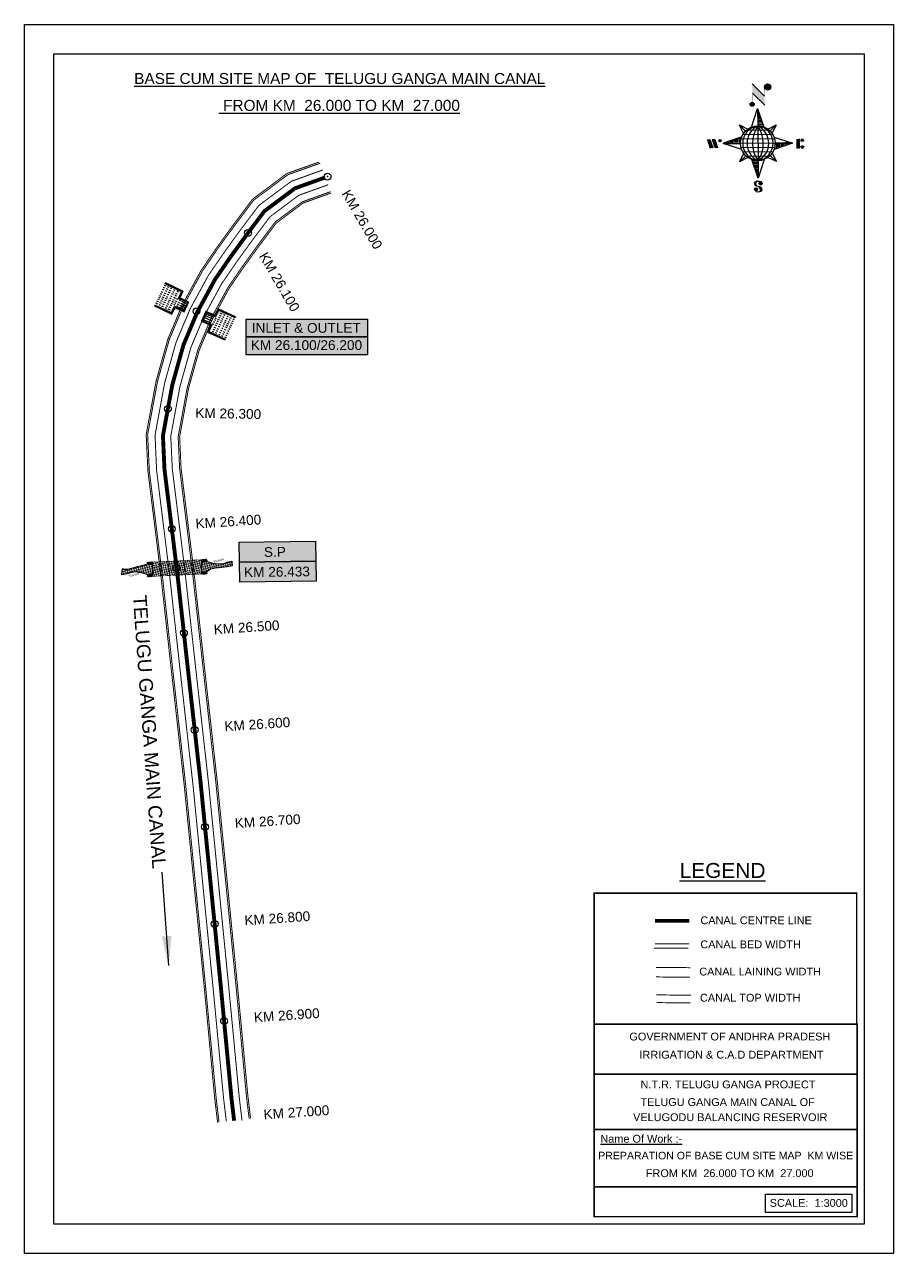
# Model space of a CAD drawing. Header units: inches. Extents: x 258922 to 259813, y 1730699 to 1731959.
import ezdxf

# ---------------------------------------------------------------- set-up
doc = ezdxf.new("R2010")
doc.units = ezdxf.units.IN
doc.header["$MEASUREMENT"] = 0
doc.header["$PDMODE"] = 32
doc.header["$PDSIZE"] = 7
doc.linetypes.add('ACAD_ISO02W100', pattern=[15, 12, -3])
for name, color, linetype in [('AQUADUCT', 1, 'Continuous'), ('bed with', 5, 'Continuous'), ('bord', 1, 'Continuous'), ('cahnige', 7, 'Continuous'), ('canal', 1, 'Continuous'), ('CARTTRACK', 30, 'ACAD_ISO02W100'), ('chainage', 7, 'Continuous'), ('FRAME 025', 7, 'Continuous'), ('lining', 4, 'Continuous'), ('STREAM', 4, 'Continuous'), ('Stu coo', 3, 'Continuous'), ('TEXT', 7, 'Continuous'), ('top of bund', 1, 'Continuous'), ('UT', 173, 'ACAD_ISO02W100'), ('V', 6, 'Continuous'), ('ZSTU', 7, 'Continuous')]:
    doc.layers.add(name, color=color, linetype=linetype)
doc.styles.add('5mm', font='times.ttf', dxfattribs={"height": 3})
doc.styles.get("Standard").update_dxf_attribs({"font": 'arial.ttf'})
doc.dimstyles.get("Standard").update_dxf_attribs({"dimtxt": 0.18, "dimasz": 0.18, "dimexe": 0.18, "dimexo": 0.0625, "dimgap": 0.09, "dimtad": 0, "dimtih": 1, "dimtoh": 1, "dimdec": 4, "dimzin": 0, "dimdsep": 46, "dimtxsty": 'Standard', "dimcen": 0.09, "dimadec": 0, "dimazin": 0, "dimtfac": 1, "dimtdec": 4, "dimtofl": 0, "dimtmove": 0, "dimatfit": 3, "dimfxl": 1, "dimtolj": 1, "dimtzin": 0, "dimarcsym": 0})
pattern_1 = [(228.0128, (-362214.33102, -1526288.49251), (-7.999998232158, -9.0000013416072), [0.134536, -13.319088]), (184.9697, (-362214.42102, -1526288.592507), (12.0000010515176, 0.999991307007), [0.230868, -22.855925]), (132.5104, (-362214.65102, -1526288.61251), (9.9999907183468, -11.0000086738712), [0.162788, -16.116032]), (267.2737, (-362215.04102, -1526288.862507), (0.9999960177272, 20.0000002949735), [0.210238, -20.813558]), (292.8337, (-362215.05102, -1526289.072507), (-5.0000099054371, 11.9999964117778), [0.206155, -20.409373]), (357.2737, (-362214.97102, -1526289.262507), (-20.0000002949735, 0.9999960177272), [0.210238, -20.813558]), (37.6942, (-362214.761022, -1526289.272507), (-13.000007345618, -9.9999904051605), [0.278029, -27.524849]), (72.2553, (-362214.541022, -1526289.102507), (7.0000107627054, 21.9999962312392), [0.262488, -25.986321]), (121.4296, (-362214.46102, -1526288.852507), (-8.0000082341764, 12.9999950364926), [0.21095, -20.884073]), (175.2364, (-362214.57102, -1526288.67251), (11.0000009463196, -0.9999915326613), [0.240832, -11.800763]), (222.3974, (-362214.811022, -1526288.652507), (-12.0000073510732, -10.9999920820141), [0.311448, -30.833375]), (138.8141, (-362214.05102, -1526288.87251), (-7.0000029468057, 5.999997313343), [0.106301, -10.523844]), (171.4692, (-362214.13102, -1526288.802507), (12.9999982848151, -2.0000079100398), [0.202237, -20.021511]), (225, (-362214.331, -1526288.7725), (-1e-16, -1.00000030945), [0.141421, -1.272792]), (203.1986, (-362214.40102, -1526288.65251), (4.999999730667, 2.000001325265), [0.076158, -7.539615]), (291.8014, (-362214.47102, -1526288.6825), (-0.9999999105, 3.00000027301), [0.107703, -5.277462]), (30.9638, (-362214.43102, -1526288.7825), (2.999998022288, 2.00000248354), [0.174929, -5.656023]), (161.5651, (-362214.28102, -1526288.6925), (2.00000043459, -0.99999840322), [0.126491, -3.035787]), (16.3895, (-362215.05102, -1526288.682507), (10.000002198412, 2.999992709818), [0.1772, -17.542845]), (70.3462, (-362214.88102, -1526288.63251), (-3.9999952473717, -11.0000021356062), [0.148661, -14.717408]), (293.1986, (-362214.28102, -1526288.49251), (-2.000001325265, 4.999999730667), [0.152315, -7.463458]), (343.6105, (-362214.22102, -1526288.632507), (-10.000002198412, 2.999992709818), [0.1772, -17.542845]), (339.444, (-362215.05102, -1526289.30251), (-5.000001844542, 1.999995996422), [0.17088, -8.373124]), (294.7751, (-362214.89102, -1526289.36251), (-4.9999921892452, 11.000003421839), [0.143178, -14.174643]), (66.8014, (-362214.27102, -1526289.49251), (2.000001325265, 4.999999730667), [0.152315, -7.463458]), (17.354, (-362214.21102, -1526289.35251), (-13.0000020190968, -3.9999945022591), [0.167631, -16.595424]), (69.444, (-362214.76102, -1526289.49251), (-1.999995996422, -5.000001844542), [0.08544, -8.458564]), (101.3099, (-362214.33102, -1526289.4925), (-0.999997632162, 4.00000075223), [0.05099, -5.048029]), (165.9638, (-362214.34102, -1526289.4425), (3.00000054599, -0.99999805736), [0.206155, -3.91695]), (186.009, (-362214.54102, -1526289.392507), (9.999999750906, 0.9999993174818), [0.19105, -18.913923]), (303.6901, (-362214.43102, -1526288.8725), (-1.000001334507, 1.99999955777), [0.144222, -3.461329]), (353.1572, (-362214.351022, -1526288.992507), (16.9999993654786, -2.0000079979248), [0.251794, -24.927563]), (60.9454, (-362214.10102, -1526289.02251), (-4.000000027199, -7.0000003845697), [0.102956, -10.192674]), (90, (-362214.051, -1526288.9325), (-1, 1), [0.06, -0.94]), (120.2564, (-362214.56102, -1526289.36251), (3.9999948868027, -7.0000024558547), [0.138924, -13.75352]), (48.0128, (-362214.63102, -1526289.24251), (7.999998232158, 9.0000013416072), [0.269072, -13.184552]), (0, (-362214.451, -1526289.0425), (1, 1), [0.26, -0.74]), (325.3048, (-362214.19102, -1526289.04251), (-9.9999942589875, 7.0000086095945), [0.158114, -15.653274]), (254.0546, (-362214.06102, -1526289.13251), (-0.999999889296, -4.000000126652), [0.145602, -7.134508]), (207.646, (-362214.10102, -1526289.272507), (-18.9999958071796, -10.0000077131692), [0.237065, -23.469474]), (175.4261, (-362214.311022, -1526289.382507), (-13.0000005583121, 0.9999948011611), [0.250799, -24.829074])]
pattern_2 = [(0, (-362215.051, -1526289.4925), (1.25, 1.25), [1.25, -1.25])]
pattern_3 = [(228.0128, (-362243.17535, -1526336.432974), (-7.999998232158, -9.0000013416072), [0.134536, -13.319088]), (184.9697, (-362243.26535, -1526336.532974), (12.0000010515176, 0.999991307007), [0.230868, -22.855925]), (132.5104, (-362243.49535, -1526336.552974), (9.9999907183468, -11.0000086738712), [0.162788, -16.116032]), (267.2737, (-362243.88535, -1526336.802974), (0.9999960177272, 20.0000002949735), [0.210238, -20.813558]), (292.8337, (-362243.89535, -1526337.012974), (-5.0000099054371, 11.9999964117778), [0.206155, -20.409373]), (357.2737, (-362243.81535, -1526337.202974), (-20.0000002949735, 0.9999960177272), [0.210238, -20.813558]), (37.6942, (-362243.60535, -1526337.212974), (-13.000007345618, -9.9999904051605), [0.278029, -27.524849]), (72.2553, (-362243.38535, -1526337.042974), (7.0000107627054, 21.9999962312392), [0.262488, -25.986321]), (121.4296, (-362243.30535, -1526336.792974), (-8.0000082341764, 12.9999950364926), [0.21095, -20.884073]), (175.2364, (-362243.41535, -1526336.612974), (11.0000009463196, -0.9999915326613), [0.240832, -11.800763]), (222.3974, (-362243.65535, -1526336.592974), (-12.0000073510732, -10.9999920820141), [0.311448, -30.833375]), (138.8141, (-362242.89535, -1526336.81297), (-7.0000029468057, 5.999997313343), [0.106301, -10.523844]), (171.4692, (-362242.97535, -1526336.742974), (12.9999982848151, -2.0000079100398), [0.202237, -20.021511]), (225, (-362243.17535, -1526336.713), (-1e-16, -1.00000030945), [0.141421, -1.272792]), (203.1986, (-362243.24535, -1526336.59297), (4.999999730667, 2.000001325265), [0.076158, -7.539615]), (291.8014, (-362243.31535, -1526336.62297), (-0.9999999105, 3.00000027301), [0.107703, -5.277462]), (30.9638, (-362243.27535, -1526336.72297), (2.999998022288, 2.00000248354), [0.174929, -5.656023]), (161.5651, (-362243.12535, -1526336.63297), (2.00000043459, -0.99999840322), [0.126491, -3.035787]), (16.3895, (-362243.89535, -1526336.622974), (10.000002198412, 2.999992709818), [0.1772, -17.542845]), (70.3462, (-362243.72535, -1526336.572974), (-3.9999952473717, -11.0000021356062), [0.148661, -14.717408]), (293.1986, (-362243.12535, -1526336.43297), (-2.000001325265, 4.999999730667), [0.152315, -7.463458]), (343.6105, (-362243.06535, -1526336.572974), (-10.000002198412, 2.999992709818), [0.1772, -17.542845]), (339.444, (-362243.89535, -1526337.24297), (-5.000001844542, 1.999995996422), [0.17088, -8.373124]), (294.7751, (-362243.73535, -1526337.302974), (-4.9999921892452, 11.000003421839), [0.143178, -14.174643]), (66.8014, (-362243.11535, -1526337.43297), (2.000001325265, 4.999999730667), [0.152315, -7.463458]), (17.354, (-362243.05535, -1526337.292974), (-13.0000020190968, -3.9999945022591), [0.167631, -16.595424]), (69.444, (-362243.60535, -1526337.43297), (-1.999995996422, -5.000001844542), [0.08544, -8.458564]), (101.3099, (-362243.17535, -1526337.43297), (-0.999997632162, 4.00000075223), [0.05099, -5.048029]), (165.9638, (-362243.18535, -1526337.38297), (3.00000054599, -0.99999805736), [0.206155, -3.91695]), (186.009, (-362243.38535, -1526337.332974), (9.999999750906, 0.9999993174818), [0.19105, -18.913923]), (303.6901, (-362243.27535, -1526336.81297), (-1.000001334507, 1.99999955777), [0.144222, -3.461329]), (353.1572, (-362243.19535, -1526336.932974), (16.9999993654786, -2.0000079979248), [0.251794, -24.927563]), (60.9454, (-362242.94535, -1526336.96297), (-4.000000027199, -7.0000003845697), [0.102956, -10.192674]), (90, (-362242.8953, -1526336.873), (-1, 1), [0.06, -0.94]), (120.2564, (-362243.40535, -1526337.302974), (3.9999948868027, -7.0000024558547), [0.138924, -13.75352]), (48.0128, (-362243.47535, -1526337.182974), (7.999998232158, 9.0000013416072), [0.269072, -13.184552]), (0, (-362243.2953, -1526336.983), (1, 1), [0.26, -0.74]), (325.3048, (-362243.03535, -1526336.982974), (-9.9999942589875, 7.0000086095945), [0.158114, -15.653274]), (254.0546, (-362242.90535, -1526337.07297), (-0.999999889296, -4.000000126652), [0.145602, -7.134508]), (207.646, (-362242.94535, -1526337.212974), (-18.9999958071796, -10.0000077131692), [0.237065, -23.469474]), (175.4261, (-362243.15535, -1526337.322974), (-13.0000005583121, 0.9999948011611), [0.250799, -24.829074])]
pattern_4 = [(267.297113149, (-8720374.938, 50637915.138), (10.5367255337, -0.497431438), [])]
pattern_5 = [(357.297113149, (-8720374.938, 50637915.138), (0.497431438, 10.5367255337), [])]

# ---------------------------------------------------------------- blocks, each defined once
blk = doc.blocks.new('RGRGFG')
at = {"layer": 'V'}
h = blk.add_hatch(color=4, dxfattribs=at)
h.paths.add_polyline_path([(245045.3, 1724876.5), (245045.3, 1724857.9), (245052.9, 1724857.9), (245052.9, 1724847.7), (245061.8, 1724847.7), (245061.8, 1724857.9), (245069.4, 1724857.9), (245069.4, 1724876.5), (245070.4, 1724876.5), (245070.4, 1724856.9), (245062.8, 1724856.9), (245062.8, 1724846.7), (245051.9, 1724846.7), (245051.9, 1724856.9), (245044.3, 1724856.9), (245044.3, 1724876.5)])
h.paths.add_polyline_path([(245070.4, 1724876.5), (245070.4, 1724856.9)], flags=17)
h.paths.add_polyline_path([(245062.8, 1724856.9), (245062.8, 1724846.7)], flags=17)
h.paths.add_polyline_path([(245062.8, 1724856.9), (245070.4, 1724856.9)], flags=17)
edge = h.paths.add_edge_path(flags=17)
edge.add_line((245051.9, 1724846.7), (245062.8, 1724846.7))
edge.add_line((245051.9, 1724846.7), (245062.8, 1724846.7))
edge = h.paths.add_edge_path(flags=17)
edge.add_line((245044.3, 1724876.5), (245044.3, 1724856.9))
edge.add_line((245044.3, 1724856.9), (245051.9, 1724856.9))
edge.add_line((245051.9, 1724856.9), (245051.9, 1724846.7))
at = {"layer": 'V', "color": 4}
for points in [[(245044.3, 1724876.5), (245044.3, 1724856.9), (245051.9, 1724856.9), (245051.9, 1724846.7)], [(245044.3, 1724876.5), (245044.3, 1724856.9), (245051.9, 1724856.9), (245051.9, 1724846.7), (245062.8, 1724846.7), (245062.8, 1724856.9), (245070.4, 1724856.9), (245070.4, 1724876.5)], [(245044.3, 1724876.5), (245045.3, 1724876.5)], [(245045.3, 1724876.5), (245045.3, 1724857.9), (245052.9, 1724857.9), (245052.9, 1724847.7), (245061.8, 1724847.7), (245061.8, 1724857.9), (245069.4, 1724857.9), (245069.4, 1724876.5)], [(245047.3, 1724874.8), (245047.3, 1724876.5)], [(245047.3, 1724871.3), (245047.3, 1724873)], [(245047.3, 1724868), (245047.3, 1724869.6)], [(245047.3, 1724864.2), (245047.3, 1724865.8)], [(245049.6, 1724874.8), (245049.6, 1724876.5)], [(245049.6, 1724871.3), (245049.6, 1724873)], [(245049.6, 1724868), (245049.6, 1724869.6)], [(245049.6, 1724864.2), (245049.6, 1724865.8)], [(245051.9, 1724846.7), (245062.8, 1724846.7), (245062.8, 1724856.9), (245070.4, 1724856.9), (245070.4, 1724876.5)], [(245051.9, 1724874.8), (245051.9, 1724876.5)], [(245051.9, 1724871.3), (245051.9, 1724873)], [(245051.9, 1724868), (245051.9, 1724869.6)], [(245051.9, 1724864.2), (245051.9, 1724865.8)], [(245054, 1724874.8), (245054, 1724876.5)], [(245054, 1724871.3), (245054, 1724873)], [(245054, 1724868), (245054, 1724869.6)], [(245054, 1724864.2), (245054, 1724865.8)], [(245055.9, 1724874.8), (245055.9, 1724876.5)], [(245055.9, 1724871.3), (245055.9, 1724873)], [(245055.9, 1724868), (245055.9, 1724869.6)], [(245055.9, 1724864.2), (245055.9, 1724865.8)], [(245058.1, 1724874.8), (245058.1, 1724876.5)], [(245058.1, 1724871.3), (245058.1, 1724873)], [(245058.1, 1724868), (245058.1, 1724869.6)], [(245058.1, 1724864.2), (245058.1, 1724865.8)], [(245060.5, 1724874.8), (245060.5, 1724876.5)], [(245060.5, 1724871.3), (245060.5, 1724873)], [(245060.5, 1724868), (245060.5, 1724869.6)], [(245060.5, 1724864.2), (245060.5, 1724865.8)], [(245070.4, 1724876.5), (245070.4, 1724856.9), (245062.8, 1724856.9), (245062.8, 1724846.7)], [(245070.4, 1724876.5), (245070.4, 1724856.9), (245062.8, 1724856.9), (245062.8, 1724846.7)], [(245063.1, 1724874.8), (245063.1, 1724876.5)], [(245063.1, 1724871.3), (245063.1, 1724873)], [(245063.1, 1724868), (245063.1, 1724869.6)], [(245063.1, 1724864.2), (245063.1, 1724865.8)], [(245065.3, 1724874.8), (245065.3, 1724876.5)], [(245065.3, 1724871.3), (245065.3, 1724873)], [(245065.3, 1724868), (245065.3, 1724869.6)], [(245065.3, 1724864.2), (245065.3, 1724865.8)], [(245067.7, 1724874.8), (245067.7, 1724876.5)], [(245067.7, 1724871.3), (245067.7, 1724873)], [(245067.7, 1724868), (245067.7, 1724869.6)], [(245067.7, 1724864.2), (245067.7, 1724865.8)], [(245069.4, 1724876.5), (245070.4, 1724876.5)], [(245047.3, 1724860.7), (245047.3, 1724862.4)], [(245049.6, 1724860.7), (245049.6, 1724862.4)], [(245051.9, 1724860.7), (245051.9, 1724862.4)], [(245054, 1724860.7), (245054, 1724862.4)], [(245054, 1724857.7), (245054, 1724859.3)], [(245054, 1724854.5), (245054, 1724856.1)], [(245054, 1724848.3), (245054, 1724853.5)], [(245055.9, 1724860.7), (245055.9, 1724862.4)], [(245055.9, 1724857.7), (245055.9, 1724859.3)], [(245055.9, 1724854.5), (245055.9, 1724856.1)], [(245055.9, 1724848.3), (245055.9, 1724853.5)], [(245058.1, 1724860.7), (245058.1, 1724862.4)], [(245058.1, 1724857.7), (245058.1, 1724859.3)], [(245058.1, 1724854.5), (245058.1, 1724856.1)], [(245058.1, 1724848.3), (245058.1, 1724853.5)], [(245060.5, 1724860.7), (245060.5, 1724862.4)], [(245060.5, 1724857.7), (245060.5, 1724859.3)], [(245060.5, 1724854.5), (245060.5, 1724856.1)], [(245060.5, 1724848.3), (245060.5, 1724853.5)], [(245063.1, 1724860.7), (245063.1, 1724862.4)], [(245065.3, 1724860.7), (245065.3, 1724862.4)], [(245067.7, 1724860.7), (245067.7, 1724862.4)]]:
    blk.add_lwpolyline(points, dxfattribs=at)
blk = doc.blocks.new('A$C377B10CC')
at = {"layer": 'STREAM'}
h = blk.add_hatch(dxfattribs=at)
h.set_pattern_fill('DASH', color=256, scale=10, style=0)
h.set_pattern_definition(pattern_2)
h.paths.add_polyline_path([(-21.1, 10.4), (-19.3, 15), (-16.2, 21.2), (-13.8, 26.1), (-11.8, 30.8), (-15.9, 33.3), (-17.5, 29), (-18.4, 24.9), (-21.4, 20), (-25.2, 15.7), (-29.9, 11.7), (-32.6, 7.4), (-28.1, 4.5), (-23.6, 1.5), (-21.1, 5.7)])
h = blk.add_hatch(dxfattribs=at)
h.set_pattern_fill('DASH', color=256, scale=10, style=0)
h.set_pattern_definition(pattern_2)
h.paths.add_polyline_path([(-60.2, -34.7), (-54, -38.6), (-47.9, -42.7), (-22.3, -0.1), (-28.4, 4), (-34.5, 8)])
h = blk.add_hatch(dxfattribs=at)
h.set_pattern_fill('DASH', color=256, scale=10, style=0)
h.set_pattern_definition(pattern_2)
h.paths.add_polyline_path([(-57.7, -50.5), (-52.5, -46.4), (-49.9, -42.1), (-54.3, -39.1), (-58.8, -36.3), (-61.4, -40.5), (-63.6, -47.5), (-64.8, -50.6), (-68, -60.3), (-69.9, -62.9), (-71.7, -64.6), (-67.4, -68.4), (-64.9, -63), (-63.3, -57.9), (-61.9, -54.8), (-59.5, -52.2)])
at = {"layer": 'UT', "ltscale": 0.2}
h = blk.add_hatch(dxfattribs=at)
h.set_pattern_fill('GRAVEL', color=256, style=0)
h.set_pattern_definition(pattern_1)
h.paths.add_polyline_path([(-34.2, 8.5), (-32.6, 7.4), (-29.9, 11.7), (-31.7, 12.8)])
h = blk.add_hatch(dxfattribs=at)
h.set_pattern_fill('GRAVEL', color=256, style=0)
h.set_pattern_definition(pattern_1)
h.paths.add_polyline_path([(-23.6, 1.5), (-22, 0.4), (-19.4, 4.7), (-21.1, 5.7)])
h = blk.add_hatch(dxfattribs=at)
h.set_pattern_fill('GRAVEL', color=256, style=0)
h.set_pattern_definition(pattern_3)
h.paths.add_polyline_path([(-58.8, -36.3), (-60.5, -35.2), (-63.1, -39.5), (-61.4, -40.5)])
h = blk.add_hatch(dxfattribs=at)
h.set_pattern_fill('GRAVEL', color=256, style=0)
h.set_pattern_definition(pattern_3)
h.paths.add_polyline_path([(-48.2, -43.2), (-49.9, -42.2), (-52.5, -46.4), (-50.8, -47.5)])
at = {"layer": 'STREAM'}
for points in [[(-29.9, 11.7), (-25.2, 15.7), (-21.4, 20), (-18.4, 24.9), (-17.5, 29), (-15.9, 33.3), (-11.8, 30.8), (-13.8, 26.1), (-16.2, 21.2), (-19.3, 15), (-21.1, 10.4), (-21.1, 5.7)], [(-61.4, -40.5), (-63.6, -47.5), (-64.8, -50.6), (-68, -60.3), (-69.9, -62.9), (-71.7, -64.6), (-67.4, -68.4), (-64.9, -63), (-63.3, -57.9), (-61.9, -54.8), (-59.5, -52.2), (-57.7, -50.5), (-52.5, -46.4)]]:
    blk.add_lwpolyline(points, dxfattribs=at)
at = {"layer": 'UT', "ltscale": 0.2, "const_width": 0.5}
for points in [[(-34.2, 8.5), (-31.7, 12.8)], [(-31.7, 12.8), (-29.9, 11.7)], [(-60.5, -35.2), (-34.5, 8)], [(-48.2, -43.3), (-22.3, -0.1)], [(-34.6, 8), (-28.4, 4), (-22.3, -0.1)], [(-34.2, 8.5), (-28.1, 4.5), (-22, 0.4)], [(-32.6, 7.4), (-29.9, 11.7)], [(-23.6, 1.5), (-21.1, 5.7)], [(-22.3, -0.1), (-22, 0.4)], [(-22, 0.4), (-19.4, 4.7)], [(-21.1, 5.7), (-19.4, 4.7)], [(-63.1, -39.5), (-60.5, -35.2)], [(-61.4, -40.5), (-58.8, -36.3)], [(-60.5, -35.2), (-54.3, -39.1), (-48.2, -43.3)], [(-60.2, -34.7), (-54, -38.6), (-47.9, -42.8)], [(-63.1, -39.5), (-61.4, -40.5)], [(-52.5, -46.4), (-49.9, -42.1)], [(-52.5, -46.4), (-50.8, -47.5)], [(-50.8, -47.5), (-48.2, -43.2)]]:
    blk.add_lwpolyline(points, dxfattribs=at)
at = {"layer": 'cahnige', "style": '5mm'}
for p in [(-24.7, 17), (-60.9, -63.7)]:
    blk.add_text('Stream', height=2.5, rotation=71.1743, dxfattribs=at).set_placement(p)
blk = doc.blocks.new('*X4')
at = {"color": 0, "linetype": 'Continuous'}
for p, q in [((6321.6, 240.5), (6322.3, 241.2)), ((6321.6, 240.3), (6322.3, 241)), ((6321.6, 240.1), (6322.3, 240.8)), ((6321.6, 239.9), (6322.4, 240.7)), ((6321.6, 239.8), (6322.4, 240.6)), ((6321.6, 239.6), (6322.5, 240.5)), ((6321.6, 239.4), (6322.5, 240.3)), ((6321.6, 239.2), (6322.6, 240.2)), ((6321.7, 239.1), (6322.6, 240.1)), ((6321.8, 240.8), (6322.4, 241.4)), ((6321.8, 239), (6322.7, 240)), ((6321.8, 239), (6322.8, 239.9)), ((6321.9, 238.9), (6322.9, 239.8)), ((6322, 238.8), (6323, 239.7)), ((6322.1, 241.3), (6322.4, 241.6)), ((6322.1, 238.7), (6323.1, 239.6)), ((6322.2, 238.6), (6323.1, 239.6)), ((6322.3, 238.5), (6323.2, 239.5)), ((6322.4, 238.5), (6323.3, 239.4)), ((6322.5, 238.4), (6323.4, 239.3)), ((6322.7, 238.4), (6323.6, 239.3)), ((6322.8, 238.3), (6323.7, 239.2)), ((6322.9, 238.3), (6323.8, 239.1)), ((6323.1, 238.2), (6323.9, 239.1)), ((6323.2, 238.2), (6324, 239)), ((6323.3, 238.2), (6324.2, 239)), ((6323.5, 238.1), (6324.3, 238.9)), ((6323.7, 238.1), (6324.4, 238.9)), ((6323.8, 238.1), (6324.6, 238.8)), ((6324.1, 238.2), (6324.7, 238.8)), ((6324.3, 238.3), (6324.9, 238.8)), ((6324.6, 238.3), (6325.1, 238.8)), ((6324.8, 238.4), (6325.2, 238.8)), ((6325.1, 238.5), (6325.4, 238.8)), ((6325.4, 238.6), (6325.6, 238.8))]:
    blk.add_line(p, q, dxfattribs=at)
blk = doc.blocks.new('*X3')
at = {"color": 0, "linetype": 'Continuous'}
for p, q in [((6324.4, 240.3), (6324.5, 240.4)), ((6324.6, 240.3), (6324.8, 240.5)), ((6324.7, 240.2), (6325, 240.5)), ((6324.8, 240.2), (6325.2, 240.6)), ((6325, 240.1), (6325.5, 240.6)), ((6325.1, 240.1), (6325.6, 240.6)), ((6325.2, 240), (6325.8, 240.6)), ((6325.3, 240), (6326, 240.6)), ((6325.4, 239.9), (6326.1, 240.6)), ((6325.5, 239.8), (6326.2, 240.5)), ((6325.6, 239.8), (6326.3, 240.5)), ((6325.7, 239.7), (6326.5, 240.4)), ((6325.9, 239.6), (6326.6, 240.3)), ((6326, 239.5), (6326.7, 240.3)), ((6326, 239.4), (6326.8, 240.2)), ((6326.1, 239.3), (6327, 240.2)), ((6326.2, 239.3), (6327.1, 240.1)), ((6326.3, 239.2), (6327.1, 240)), ((6326.4, 239.1), (6327.2, 239.9)), ((6326.5, 239), (6327.3, 239.8)), ((6326.5, 238.9), (6327.4, 239.7)), ((6326.6, 238.8), (6327.5, 239.6)), ((6326.7, 238.7), (6327.5, 239.5)), ((6326.8, 238.6), (6327.6, 239.4)), ((6326.8, 238.5), (6327.7, 239.3)), ((6326.8, 236.5), (6327.4, 237)), ((6326.9, 238.3), (6327.8, 239.2)), ((6326.9, 238.2), (6327.9, 239.1)), ((6326.9, 236.8), (6327.6, 237.4)), ((6327, 238.1), (6327.8, 239)), ((6327, 237.9), (6327.8, 238.8)), ((6327, 237.8), (6327.8, 238.6)), ((6327, 237.6), (6327.8, 238.4)), ((6327, 237.4), (6327.8, 238.2)), ((6327, 237.3), (6327.8, 238)), ((6327, 237.1), (6327.8, 237.9))]:
    blk.add_line(p, q, dxfattribs=at)
blk = doc.blocks.new('H')
at = {"layer": 'bord', "extrusion": (0.000427885, 0.004792, 0.999988)}
h = blk.add_hatch(dxfattribs=at)
h.set_pattern_fill('LINE', color=8, scale=84.387686, angle=-2.70289, style=0)
h.set_pattern_definition(pattern_5)
h.paths.add_polyline_path([(-492.5, 785.6, -0.090992), (-448, 775.2), (-486.5, 912)])
h = blk.add_hatch(dxfattribs=at)
h.set_pattern_fill('LINE', color=8, scale=84.387686, angle=-92.70289, style=0)
h.set_pattern_definition(pattern_4)
h.paths.add_polyline_path([(-624.9, 665.1, -0.090992), (-614.5, 709.6), (-751.3, 671.1)])
h = blk.add_hatch(dxfattribs=at)
h.set_pattern_fill('LINE', color=8, scale=84.387686, angle=-92.70289, style=0)
h.set_pattern_definition(pattern_4)
h.paths.add_polyline_path([(-245.6, 647.2), (-372, 653.2, -0.090992), (-382.4, 608.7)])
h = blk.add_hatch(dxfattribs=at)
h.set_pattern_fill('LINE', color=8, scale=84.387686, angle=-2.70289, style=0)
h.set_pattern_definition(pattern_5)
h.paths.add_polyline_path([(-504.4, 532.7, -0.090992), (-548.9, 543.1), (-510.4, 406.3)])
for p, q in [((-516.2, 1087.1, -1217.1), (-431.5, 994, -1216.7)), ((-519.4, 1020.4, -1216.8), (-434.7, 927.3, -1216.4)), ((-538.3, 773.7, -1215.6), (-487, 906.2, -1216.3)), ((-487, 906.2, -1216.3), (-493, 779.8, -1215.7)), ((-487, 906.2, -1216.3), (-448.5, 769.4, -1215.7)), ((-626.7, 793.8, -1215.7), (-566.8, 760.2, -1215.6)), ((-626.7, 793.8, -1215.7), (-584.1, 747, -1215.5)), ((-598.9, 731, -1215.4), (-626.7, 793.8, -1215.7)), ((-421.3, 753.3, -1215.6), (-358.5, 781.1, -1215.7)), ((-358.5, 781.1, -1215.7), (-405.3, 738.5, -1215.5)), ((-358.5, 781.1, -1215.7), (-392.1, 721.2, -1215.4)), ((-864.7, 700.9, -1215.1), (-846.9, 637.7, -1214.9)), ((-846.9, 700.1, -1215.1), (-829.1, 636.9, -1214.9)), ((-829.1, 699.2, -1215.2), (-811.3, 636, -1214.9)), ((-829.1, 699.2, -1215.2), (-811.3, 698.4, -1215.2)), ((-811.3, 698.4, -1215.2), (-793.5, 635.2, -1214.9)), ((-751.8, 665.3, -1215), (-615, 703.8, -1215.3)), ((-751.8, 665.3, -1215), (-625.4, 659.3, -1215)), ((-619.3, 614, -1214.8), (-751.8, 665.3, -1215)), ((-246.1, 641.4, -1215.1), (-382.9, 602.9, -1214.9)), ((-378.6, 692.6, -1215.3), (-246.1, 641.4, -1215.1)), ((-372.5, 647.4, -1215.1), (-246.1, 641.4, -1215.1)), ((-213.5, 669.3, -1215.3), (-216.7, 600.8, -1214.9)), ((-197.2, 599.9, -1214.9), (-193.9, 668.4, -1215.3)), ((-639.4, 525.6, -1214.4), (-605.8, 585.5, -1214.7)), ((-639.4, 525.6, -1214.4), (-592.6, 568.1, -1214.6)), ((-576.6, 553.3, -1214.6), (-639.4, 525.6, -1214.4)), ((-510.9, 400.5, -1213.9), (-549.4, 537.2, -1214.5)), ((-371.2, 512.9, -1214.5), (-431.1, 546.5, -1214.6)), ((-371.2, 512.9, -1214.5), (-413.8, 559.7, -1214.7)), ((-399, 575.7, -1214.7), (-371.2, 512.9, -1214.5)), ((-459.6, 533, -1214.5), (-510.9, 400.5, -1213.9)), ((-504.9, 526.9, -1214.5), (-510.9, 400.5, -1213.9))]:
    blk.add_line(p, q, dxfattribs=at)
at = {"layer": 'bord', "color": 8, "linetype": 'ByBlock', "extrusion": (0.000427885, 0.004792, 0.999988)}
for p, q in [((-386.5, 711.4, -1215.4), (-605.5, 721.7, -1215.4)), ((-410.8, 744.2, -1215.5), (-578.1, 752.1, -1215.5)), ((-493, 779.8, -1215.7), (-504.9, 526.9, -1214.5)), ((-372.5, 647.4, -1215.1), (-625.4, 659.3, -1215)), ((-378, 615.9, -1214.9), (-622.9, 627.5, -1214.9)), ((-375, 679.2, -1215.3), (-619.9, 690.7, -1215.2)), ((-392.4, 584.9, -1214.8), (-611.4, 595.3, -1214.7)), ((-419.8, 554.6, -1214.6), (-587.1, 562.5, -1214.6))]:
    blk.add_line(p, q, dxfattribs=at)
at = {"layer": 'bord', "extrusion": (0.000427885, 0.004792, 0.999988), "elevation": -1212.1}
for points, const_width in [([(-522, 959.6), (-515.7, 1092.9)], 1.61), ([(-434.2, 933.1), (-427.9, 1066.5)], 1.61), ([(-870.1, 707), (-846.4, 705.9)], 0.642), ([(-828.6, 642.7), (-855.2, 643.9)], 0.642), ([(-828.6, 642.7), (-821, 678)], 0.642), ([(-810.8, 641.8), (-784.1, 640.6)], 0.642), ([(-793, 641), (-781.6, 693.9)], 0.642), ([(-222.7, 675.6), (-173.8, 673.3)], 0.706), ([(-194.8, 644.8), (-185, 644.4)], 0.706), ([(-177.1, 604.8), (-226, 607.1)], 0.706)]:
    blk.add_lwpolyline(points, dxfattribs=dict(at, const_width=const_width))
for points, const_width in [([(-413.7, 1073.1, 1), (-397.6, 1057.7, 1)], 22.3), ([(-530.3, 949.5, 1), (-519.6, 939.3, 1)], 14.8), ([(-775.9, 696.6, 1), (-769.5, 690.4, 1)], 8.9), ([(-177.8, 666.9, 1), (-170.8, 660.1, 1)], 9.79), ([(-180.1, 618, 1), (-173.1, 611.2, 1)], 9.79), ([(-489.8, 361.7, 1), (-498.1, 369.1, 1)], 11.1), ([(-525.2, 321.6, 1), (-533.4, 328.9, 1)], 11.1)]:
    blk.add_lwpolyline(points, format="xyb", close=True, dxfattribs=dict(at, const_width=const_width))
for points in [[(-537, 317.4), (-530.7, 310.5), (-519.8, 306.8), (-504.9, 306.9), (-493.9, 310), (-486.3, 317.7), (-486.5, 325.8), (-490.6, 333.3), (-493.5, 336.2), (-502.8, 340.9), (-522.5, 347.3), (-530.4, 351.6), (-533.7, 354.6), (-537.4, 362.6), (-537, 373.4), (-530, 380.7), (-520, 384.1), (-503.5, 384.2), (-492.5, 379.9), (-487.1, 373.3)], [(-522.5, 347.6), (-526.2, 353.8), (-527.8, 360.6), (-527.9, 370.6), (-525.9, 375.5), (-521.3, 381.2), (-514.5, 384.4)], [(-504.9, 306.9), (-499, 312.4), (-497, 319.4), (-497.5, 326.5), (-501.2, 335.4), (-509.2, 343.2)]]:
    blk.add_lwpolyline(points, dxfattribs=at)
at = {"layer": 'bord', "extrusion": (0.000427885, 0.004792, 0.999988)}
for centre, radius in [((-405.6, 1065.4, -1212.1), 22.3), ((-525, 944.4, -1212.1), 14.8), ((-498.4, 659.1, -1212.1), 126.6), ((-772.7, 693.5, -1212.1), 8.9), ((-174.3, 663.5, -1212.1), 9.79), ((-176.6, 614.6, -1212.1), 9.79), ((-494, 365.4, -1212.1), 11.1), ((-529.3, 325.2, -1212.1), 11.1)]:
    blk.add_circle(centre, radius, dxfattribs=at)
at = {"layer": 'bord', "color": 8, "linetype": 'ByBlock', "extrusion": (0.000427885, 0.004792, 0.999988)}
for centre, radius, start, end in [((-481.5, 658.3, -1212.1), 127.7, 94.92536, 259.66906), ((-436.8, 656.2, -1212.1), 140.8, 113.28644, 241.30798), ((-315.9, 650.5, -1212.1), 222.3, 142.58916, 212.00526), ((-560.1, 662.1, -1212.1), 140.8, 293.28644, 61.30798), ((-681, 667.8, -1212.1), 222.3, 322.58916, 32.00526), ((-515.4, 659.9, -1212.1), 127.7, 274.92536, 79.66906)]:
    blk.add_arc(centre, radius, start, end, dxfattribs=at)
at = {"layer": 'bord', "extrusion": (0.000427885, 0.004792, 0.999988)}
for points in [[(-515.7, 1092.9, -1212.1), (-431, 999.8, -1212.1), (-518.9, 1026.2, -1212.1), (-434.2, 933.1, -1212.1)], [(-864.1, 706.7, -1212.1), (-846.4, 705.9, -1212.1), (-846.3, 643.5, -1212.1), (-828.6, 642.7, -1212.1)], [(-828.6, 705, -1212.1), (-810.8, 704.2, -1212.1), (-810.8, 641.8, -1212.1), (-793, 641, -1212.1)], [(-193.4, 674.2, -1212.1), (-196.6, 605.7, -1212.1), (-213, 675.1, -1212.1), (-216.2, 606.7, -1212.1)]]:
    blk.add_solid(points, dxfattribs=at)
at = {"layer": 'bord', "extrusion": (0.000427885, 0.004792, 0.999988), "xscale": 7.977342409717546, "yscale": 7.977342408231451, "zscale": 7.977342408476333, "rotation": 138.0840426661453}
for name, p in [('*X3', (38300.5, -31929.4, -1212.1)), ('*X4', (38314.4, -31950.9, -1212.1))]:
    blk.add_blockref(name, p, dxfattribs=at)

msp = doc.modelspace()

# ---------------------------------------------------------------- hatches: boundary and pattern name
at = {"layer": 'ZSTU'}
h = msp.add_hatch(color=135, dxfattribs=at)
h.set_gradient(color1=(141, 177, 78), color2=(107, 135, 59), one_color=1, tint=0.38, name='CYLINDER')
h.paths.add_polyline_path([(259149.6, 1731657.3), (259149.6, 1731639.1), (259274, 1731639.1), (259274, 1731657.3)])
h.paths.add_polyline_path([(259152.6, 1731640.5), (259269.5, 1731640.5), (259269.5, 1731656.1), (259152.6, 1731656.1)], flags=24)
h = msp.add_hatch(color=252, dxfattribs=at)
h.set_gradient(color1=(167, 88, 159), color2=(127, 67, 121), one_color=1, tint=0.38, name='CYLINDER')
h.paths.add_polyline_path([(259274, 1731620.8), (259274, 1731639.1), (259149.6, 1731639.1), (259149.6, 1731620.8)])
h.paths.add_polyline_path([(259151.7, 1731623), (259271, 1731623), (259271, 1731638.5), (259151.7, 1731638.5)], flags=24)
h = msp.add_hatch(color=135, dxfattribs=at)
h.set_gradient(color1=(141, 177, 78), color2=(107, 135, 59), one_color=1, tint=0.38, name='CYLINDER')
h.paths.add_polyline_path([(259142.4, 1731428.6), (259142.6, 1731408.2), (259220.9, 1731409.1), (259220.6, 1731429.6)])
h.paths.add_polyline_path([(259165.1, 1731410.7), (259192.8, 1731411), (259192.6, 1731426.6), (259164.9, 1731426.2)], flags=24)
h = msp.add_hatch(color=252, dxfattribs=at)
h.set_gradient(color1=(167, 88, 159), color2=(127, 67, 121), one_color=1, tint=0.38, name='CYLINDER')
h.paths.add_polyline_path([(259221.1, 1731388.7), (259220.9, 1731409.1), (259142.6, 1731408.2), (259142.9, 1731387.7)])
h.paths.add_polyline_path([(259144.7, 1731390.1), (259217.4, 1731391), (259217.2, 1731406.3), (259144.6, 1731405.4)], flags=24)

# ---------------------------------------------------------------- linework, layer by layer
at = {"linetype": 'ByBlock'}
for points in [[(258922.2, 1730699.3), (258922.2, 1731959.3), (259813.2, 1731959.3), (259813.2, 1730699.3)], [(259783.2, 1731929.3), (259783.2, 1730729.3), (258952.2, 1730729.3), (258952.2, 1731929.3)]]:
    msp.add_lwpolyline(points, close=True, dxfattribs=at)
for p in [(259232.9, 1731803.4), (259151.3, 1731745.7), (259069.2, 1731565.3), (259073.2, 1731442.3), (259085.6, 1731335.5), (259096.7, 1731236.1), (259107.3, 1731136.7), (259117.1, 1731037.2), (259126.8, 1730937.6)]:
    msp.add_point(p)
at = {"color": 2}
for p in [(259098.5, 1731665.4), (259077.8, 1731402)]:
    msp.add_point(p, dxfattribs=at)
at = {"layer": 'bed with', "const_width": 1}
for points in [[(259228.2, 1731810.3), (259195.7, 1731798.6), (259162.4, 1731773.8), (259142.5, 1731747.3), (259126.7, 1731725.4), (259110.6, 1731702), (259092, 1731667.8), (259077.6, 1731633.7), (259065.8, 1731591.7), (259056, 1731538.4), (259057.6, 1731502.3), (259070.7, 1731396.9), (259080.7, 1731306.5), (259094.9, 1731179.6), (259115.8, 1730968.6), (259126.3, 1730858.1), (259129.1, 1730834.9)], [(259233.5, 1731795.1), (259203.4, 1731784.3), (259173.9, 1731762.3), (259155.5, 1731737.8), (259139.8, 1731716.2), (259124.3, 1731693.6), (259106.5, 1731660.8), (259092.8, 1731628.4), (259081.5, 1731588.1), (259072.1, 1731537.2), (259073.7, 1731503.7), (259086.7, 1731398.8), (259096.7, 1731308.2), (259110.9, 1731181.2), (259131.8, 1730970.2), (259142.3, 1730859.8), (259145.2, 1730835.4)], [(259603.9, 1731016.6), (259600.8, 1731016.7), (259568.6, 1731016.7)], [(259602.8, 1731012.2), (259600.7, 1731012.3), (259567.9, 1731012.2), (259567.7, 1731012.2)]]:
    msp.add_lwpolyline(points, dxfattribs=at)
at = {"layer": 'canal', "color": 6, "const_width": 4}
for points in [[(259603.8, 1731040.3), (259601.2, 1731040.3), (259568.6, 1731040.3)], [(259568.6, 1731040.3), (259603.8, 1731040.3)]]:
    msp.add_lwpolyline(points, dxfattribs=at)
at = {"layer": 'FRAME 025', "lineweight": -3, "const_width": 1.64}
for points in [[(259506.4, 1731068.7), (259775.5, 1731068.7), (259775.5, 1730934.5), (259506.4, 1730934.5)], [(259506.4, 1730934.5), (259775.9, 1730934.5), (259775.9, 1730737), (259506.4, 1730737)]]:
    msp.add_lwpolyline(points, close=True, dxfattribs=at)
for points in [[(259506.4, 1730883.2), (259775.9, 1730883.2)], [(259506.4, 1730826.3), (259775.9, 1730826.3)], [(259506.4, 1730767.7), (259775.9, 1730767.7)]]:
    msp.add_lwpolyline(points, dxfattribs=at)
at = {"layer": 'lining', "const_width": 1}
for points in [[(259225.4, 1731817.2), (259192.1, 1731805.3), (259157.1, 1731779.2), (259136.5, 1731751.8), (259120.5, 1731729.8), (259104.2, 1731705.9), (259085.2, 1731671.1), (259070.5, 1731636.1), (259058.5, 1731593.4), (259048.4, 1731538.9), (259050.1, 1731501.7), (259063.3, 1731396), (259073.3, 1731305.6), (259087.5, 1731178.8), (259108.3, 1730967.9), (259118.8, 1730857.3), (259121.6, 1730834)], [(259236, 1731788), (259207, 1731777.6), (259179.2, 1731756.9), (259161.5, 1731733.3), (259145.9, 1731711.8), (259130.7, 1731689.6), (259113.2, 1731657.6), (259099.9, 1731625.9), (259088.9, 1731586.4), (259079.7, 1731536.7), (259081.2, 1731504.3), (259094.2, 1731399.7), (259104.2, 1731309.1), (259118.4, 1731182), (259139.3, 1730970.9), (259149.7, 1730860.7), (259152.5, 1730837.5)], [(259569.6, 1730992.6), (259594.3, 1730992.4), (259605, 1730992.3)], [(259569.6, 1730982.8), (259596.4, 1730982.6), (259604.5, 1730982.5)]]:
    msp.add_lwpolyline(points, dxfattribs=at)
at = {"layer": 'top of bund', "const_width": 1}
for points in [[(259224, 1731818.3), (259191.4, 1731806.7), (259156, 1731780.3), (259135.3, 1731752.7), (259119.3, 1731730.6), (259102.9, 1731706.7), (259083.8, 1731671.7), (259069.1, 1731636.6), (259057.1, 1731593.8), (259046.9, 1731539), (259048.7, 1731501.5), (259061.8, 1731395.9), (259071.8, 1731305.5), (259086, 1731178.6), (259106.9, 1730967.7), (259117.3, 1730857.2), (259120.2, 1730833.4)], [(259236.5, 1731786.6), (259207.7, 1731776.3), (259180.3, 1731755.8), (259162.7, 1731732.4), (259147.2, 1731711), (259132, 1731688.9), (259114.6, 1731656.9), (259101.3, 1731625.4), (259090.3, 1731586.1), (259081.2, 1731536.6), (259082.7, 1731504.4), (259095.7, 1731399.8), (259105.7, 1731309.2), (259119.9, 1731182.2), (259140.8, 1730971), (259151.2, 1730860.8), (259154, 1730837.7)], [(259570.2, 1730964.4), (259594.7, 1730964.2), (259605.6, 1730964.1)], [(259605.1, 1730956.2), (259597.2, 1730956.3), (259570.3, 1730956.5)]]:
    msp.add_lwpolyline(points, dxfattribs=at)
at = {"layer": 'V', "color": 6, "const_width": 4}
msp.add_lwpolyline([(259230.5, 1731802.6), (259199.6, 1731791.5), (259168.2, 1731768.1), (259149, 1731742.5), (259133.2, 1731720.8), (259117.4, 1731697.8), (259099.2, 1731664.3), (259085.2, 1731631), (259073.7, 1731589.9), (259064.1, 1731537.8), (259065.7, 1731503), (259078.7, 1731397.8), (259088.7, 1731307.3), (259102.9, 1731180.4), (259123.8, 1730969.4), (259134.3, 1730859), (259137.1, 1730835.4)], dxfattribs=at)
at = {"layer": 'V', "color": 0}
msp.add_lwpolyline([(259681.9, 1730760.1), (259770.6, 1730760.1), (259770.6, 1730741.3), (259681.9, 1730741.3)], close=True, dxfattribs=at)
at = {"layer": 'ZSTU', "color": 135}
for points in [[(259149.6, 1731657.3), (259274, 1731657.3), (259274, 1731639.1), (259149.6, 1731639.1)], [(259142.4, 1731428.6), (259220.6, 1731429.6), (259220.9, 1731409.1), (259142.6, 1731408.2)]]:
    msp.add_lwpolyline(points, close=True, dxfattribs=at)
at = {"layer": 'ZSTU', "color": 252}
for points in [[(259149.6, 1731639.1), (259274, 1731639.1), (259274, 1731620.8), (259149.6, 1731620.8)], [(259142.6, 1731408.2), (259220.9, 1731409.1), (259221.1, 1731388.7), (259142.9, 1731387.7)]]:
    msp.add_lwpolyline(points, close=True, dxfattribs=at)

# ---------------------------------------------------------------- block references
at = {"layer": 'AQUADUCT', "color": 1, "xscale": 0.1408039184319789, "yscale": 0.1408039184752852, "zscale": 0.1408039184379445, "rotation": 3.078330572322649}
msp.add_blockref('H', (259749.3, 1731749.5, 170.9), dxfattribs=at)
at = {"layer": 'CARTTRACK', "color": 3, "rotation": 303.7948028250646}
msp.add_blockref('A$C377B10CC', (259116, 1731377.5), dxfattribs=at)
at = {"layer": 'V', "color": 4}
for p, rotation in [((1709184.5, 766076.8), 64.42724461035769), ((-1209803.6, 2668385.3), 245.5604721305037)]:
    msp.add_blockref('RGRGFG', p, dxfattribs=dict(at, rotation=rotation))

# ---------------------------------------------------------------- texts
at = {"layer": 'chainage', "color": 0}
for s, rotation, p in [('KM 26.000', 300.3147, (259247, 1731786.1)), ('KM 26.100', 300.3147, (259162.2, 1731722.1)), ('KM 26.300', 358.852, (259097.2, 1731556.2)), ('KM 26.400', 3.8542, (259097.8, 1731442.5)), ('KM 26.500', 3.8542, (259116.5, 1731334.1)), ('KM 26.600', 3.8542, (259127.5, 1731234.7)), ('KM 26.700', 3.8542, (259138.1, 1731135.3)), ('KM 26.800', 3.8542, (259148, 1731035.8)), ('KM 26.900', 3.8542, (259157.7, 1730936.3)), ('KM 27.000', 3.8542, (259167.6, 1730836.8))]:
    msp.add_text(s, height=10, rotation=rotation, dxfattribs=at).set_placement(p)
at = {"layer": 'chainage', "color": 1}
msp.add_text('TELUGU GANGA MAIN CANAL', height=14.042, rotation=274.1145, dxfattribs=at).set_placement((259033.2, 1731373.8))
at = {"layer": 'chainage', "color": 0}
for s, height, p in [('%%ULEGEND', 15.34, (259593.9, 1731084.3)), ('CANAL CENTRE LINE', 8, (259615.3, 1731036.9)), ('CANAL BED WIDTH', 8, (259615.2, 1731012.2)), ('CANAL LAINING WIDTH', 8, (259614.1, 1730984.3)), ('CANAL TOP WIDTH', 8, (259614.8, 1730957.5)), ('GOVERNMENT OF ANDHRA PRADESH ', 8, (259542.4, 1730917.7)), ('IRRIGATION & C.A.D DEPARTMENT', 8, (259552.7, 1730899.1)), ('N.T.R. TELUGU GANGA PROJECT', 8, (259553.8, 1730868.6)), ('TELUGU GANGA MAIN CANAL OF', 8, (259553.7, 1730850.5)), (' VELUGODU BALANCING RESERVOIR', 8, (259543.1, 1730835)), ('%%UName Of Work :-', 8, (259512.7, 1730812.9)), ('PREPARATION OF BASE CUM SITE MAP  KM WISE', 7.743, (259510.5, 1730795.8)), (' FROM KM  26.000 TO KM  27.000', 8, (259556.2, 1730777.6)), ('SCALE:  1:3000', 8, (259686.3, 1730747.1))]:
    msp.add_text(s, height=height, dxfattribs=at).set_placement(p)
at = {"layer": 'Stu coo', "color": 0}
for s, p in [('INLET & OUTLET', (259155.2, 1731643.3)), ('KM 26.100/26.200', (259154.2, 1731625.7))]:
    msp.add_text(s, height=10, dxfattribs=at).set_placement(p)
for s, p in [('S.P', (259167.7, 1731413.5)), ('KM 26.433', (259147.3, 1731392.8))]:
    msp.add_text(s, height=10, rotation=0.6942, dxfattribs=at).set_placement(p)
at = {"layer": 'TEXT', "color": 0}
for s, p in [('%%UBASE CUM SITE MAP OF  TELUGU GANGA MAIN CANAL', (259034.6, 1731898.4)), ('%%U FROM KM  26.000 TO KM  27.000', (259121.4, 1731870.8))]:
    msp.add_text(s, height=11.294, dxfattribs=at).set_placement(p)

# ---------------------------------------------------------------- leaders
at = {"layer": 'chainage', "color": 1}
msp.add_leader([(259070, 1730994.7), (259063.2, 1731090.2)], dimstyle='Standard', override={"dimasz": 30, "dimgap": 0.09, "dimtad": 0}, dxfattribs=at)

doc.saveas('drawing.dxf')
